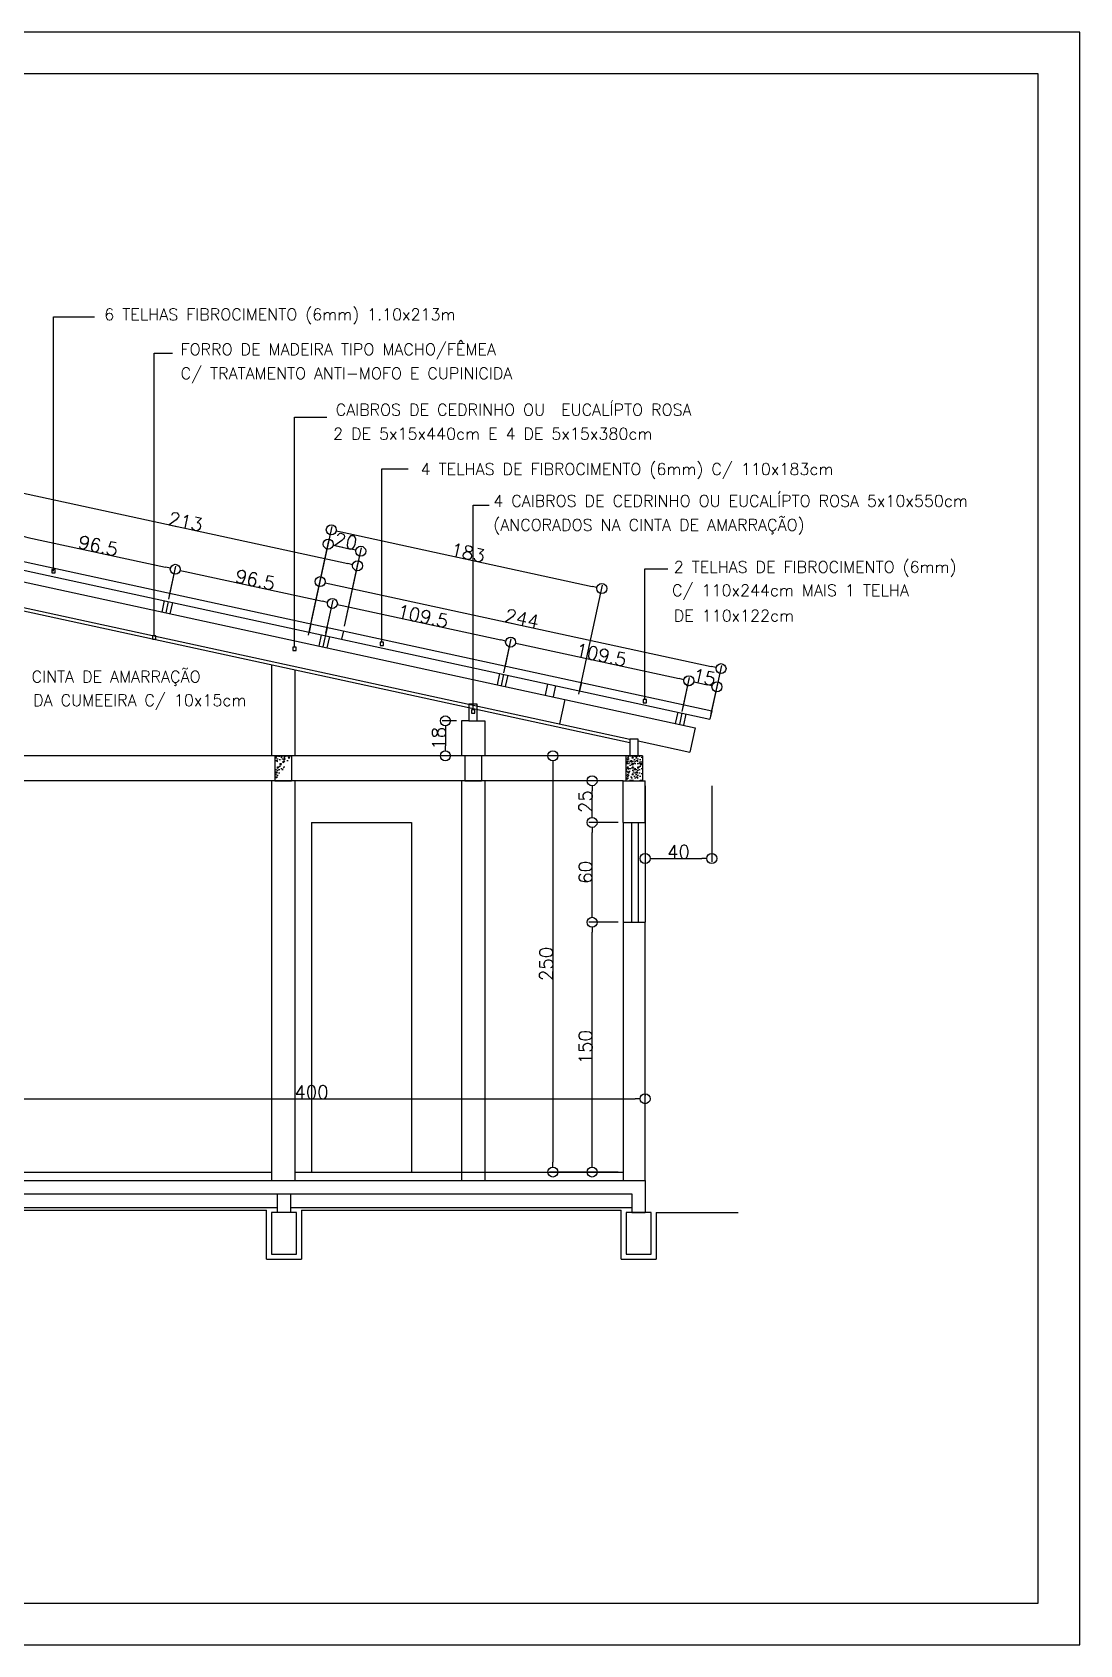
# Model space of a CAD drawing. Extents: x -6702 to 814, y 5971 to 8281.
# Drawn here: x -2860 to -2231, y 7312 to 8280 of the extents above; entities that cross this region are included whole.
import ezdxf
from ezdxf.enums import TextEntityAlignment as Align

# ---------------------------------------------------------------- set-up
doc = ezdxf.new("R2010")
doc.units = 0
doc.header["$LTSCALE"] = 30
doc.header["$MEASUREMENT"] = 0
doc.linetypes.add('ACAD_ISO03W100', pattern=[30, 12, -18])
doc.layers.get('0').update_dxf_attribs({"color": 1, "linetype": 'CONTINUOUS'})
doc.layers.get('DEFPOINTS').update_dxf_attribs({"linetype": 'CONTINUOUS'})
for name, color, linetype in [('ABERTURAS', 1, 'CONTINUOUS'), ('CAIBROS', 3, 'CONTINUOUS'), ('COTA', 1, 'CONTINUOUS'), ('ESPEC', 2, 'CONTINUOUS'), ('ESQUAD', 10, 'CONTINUOUS'), ('ESTRUT', 6, 'CONTINUOUS'), ('FOLHA', 7, 'CONTINUOUS'), ('HACHURA', 7, 'CONTINUOUS'), ('PAREDE', 6, 'CONTINUOUS'), ('PISO', 2, 'CONTINUOUS'), ('PRANCHA', 7, 'CONTINUOUS'), ('TELHADO', 7, 'CONTINUOUS')]:
    doc.layers.add(name, color=color, linetype=linetype)
doc.styles.add('REGUA60', font='simplex.shx')
doc.styles.add('REGUA80', font='simplex.shx')
doc.dimstyles.get("Standard").update_dxf_attribs({"dimtxt": 0.18, "dimasz": 0.18, "dimexe": 0.18, "dimexo": 0.0625, "dimgap": 0.09, "dimtad": 0, "dimtih": 1, "dimtoh": 1, "dimdec": 4, "dimzin": 0, "dimdsep": 46, "dimtxsty": 'Standard', "dimcen": 0.09, "dimadec": 0, "dimazin": 0, "dimtfac": 1, "dimtdec": 4, "dimtofl": 0, "dimtmove": 0, "dimatfit": 0, "dimfxl": 1, "dimtolj": 1, "dimtzin": 0, "dimarcsym": 0})

# ---------------------------------------------------------------- blocks, each defined once
blk = doc.blocks.new('_DOTBLANK')
at = {"color": 0, "linetype": 'ByBlock'}
blk.add_line((-0.5, 0), (-1, 0), dxfattribs=at)
blk.add_circle((0, 0), 0.5, dxfattribs=at)
blk = doc.blocks.new('*D31')
at = {"color": 0, "linetype": 'ByBlock'}
for p, q in [((-5947.57, 7887.72), (-5947.57, 7842.05)), ((-5907.57, 7887.72), (-5907.57, 7842.05)), ((-5941.57, 7844.05), (-5913.57, 7844.05))]:
    blk.add_line(p, q, dxfattribs=at)
at = {"layer": 'DEFPOINTS', "color": 0, "linetype": 'ByBlock'}
for p in [(-5947.57, 7890.72), (-5907.57, 7890.72), (-5907.57, 7844.05)]:
    blk.add_point(p, dxfattribs=at)
at = {"color": 0, "linetype": 'ByBlock', "xscale": 6, "yscale": 6, "zscale": 6, "rotation": 180}
blk.add_blockref('_DOTBLANK', (-5947.57, 7844.05), dxfattribs=at)
at = {"color": 0, "linetype": 'ByBlock', "xscale": 6, "yscale": 6, "zscale": 6}
blk.add_blockref('_DOTBLANK', (-5907.57, 7844.05), dxfattribs=at)
at = {"color": 2, "linetype": 'ByBlock', "insert": (-5927.57, 7848.05), "char_height": 8, "attachment_point": 5, "style": 'REGUA60'}
blk.add_mtext('\\A1;40', dxfattribs=at)
blk = doc.blocks.new('COTAPT')
at = {"color": 0, "linetype": 'ByBlock'}
blk.add_line((0, 0), (200, 0), dxfattribs=at)
at = {"color": 6, "linetype": 'ByBlock'}
blk.add_lwpolyline([(-20, 20), (20, 20), (20, -20), (-20, -20)], close=True, dxfattribs=at)
blk = doc.blocks.new('*D32')
at = {"color": 0, "linetype": 'ByBlock'}
for p, q in [((-6348.11, 7702.28), (-6348.11, 7701.75)), ((-5947.57, 7702.28), (-5947.57, 7701.75)), ((-6342.11, 7699.75), (-5953.57, 7699.75))]:
    blk.add_line(p, q, dxfattribs=at)
at = {"layer": 'DEFPOINTS', "color": 0, "linetype": 'ByBlock'}
for p in [(-6348.11, 7699.28), (-5947.57, 7699.75), (-5947.57, 7699.28)]:
    blk.add_point(p, dxfattribs=at)
at = {"color": 0, "linetype": 'ByBlock', "xscale": 6, "yscale": 6, "zscale": 6, "rotation": 180}
blk.add_blockref('_DOTBLANK', (-6348.11, 7699.75), dxfattribs=at)
at = {"color": 0, "linetype": 'ByBlock', "xscale": 6, "yscale": 6, "zscale": 6}
blk.add_blockref('_DOTBLANK', (-5947.57, 7699.75), dxfattribs=at)
at = {"color": 2, "linetype": 'ByBlock', "insert": (-6147.84, 7703.75), "char_height": 8, "attachment_point": 5, "style": 'REGUA60'}
blk.add_mtext('\\A1;400', dxfattribs=at)
blk = doc.blocks.new('*D33')
at = {"color": 0, "linetype": 'ByBlock'}
for p, q in [((-5962.19, 7905.72), (-6004.91, 7905.72)), ((-6002.91, 7899.72), (-6002.91, 7661.72)), ((-5963.81, 7655.72), (-6004.91, 7655.72))]:
    blk.add_line(p, q, dxfattribs=at)
at = {"layer": 'DEFPOINTS', "color": 0, "linetype": 'ByBlock'}
for p in [(-5959.19, 7905.72), (-6002.91, 7655.72), (-5960.81, 7655.72)]:
    blk.add_point(p, dxfattribs=at)
at = {"color": 0, "linetype": 'ByBlock', "xscale": 6, "yscale": 6, "zscale": 6}
for p, rotation in [((-6002.91, 7905.72), 90), ((-6002.91, 7655.72), 270)]:
    blk.add_blockref('_DOTBLANK', p, dxfattribs=dict(at, rotation=rotation))
at = {"color": 2, "linetype": 'ByBlock', "insert": (-6006.91, 7780.72), "char_height": 8, "attachment_point": 5, "rotation": 90, "style": 'REGUA60'}
blk.add_mtext('\\A1;250', dxfattribs=at)
blk = doc.blocks.new('*D35')
at = {"color": 0, "linetype": 'ByBlock'}
for p, q in [((-6060.81, 7926.7), (-6069.47, 7926.7)), ((-6067.47, 7920.7), (-6067.47, 7911.72)), ((-6060.81, 7905.72), (-6069.47, 7905.72))]:
    blk.add_line(p, q, dxfattribs=at)
at = {"layer": 'DEFPOINTS', "color": 0, "linetype": 'ByBlock'}
for p in [(-6057.81, 7926.7), (-6067.47, 7905.72), (-6057.81, 7905.72)]:
    blk.add_point(p, dxfattribs=at)
at = {"color": 0, "linetype": 'ByBlock', "xscale": 6, "yscale": 6, "zscale": 6}
for p, rotation in [((-6067.47, 7926.7), 90), ((-6067.47, 7905.72), 270)]:
    blk.add_blockref('_DOTBLANK', p, dxfattribs=dict(at, rotation=rotation))
at = {"color": 2, "linetype": 'ByBlock', "insert": (-6071.47, 7916.21), "char_height": 8, "attachment_point": 5, "rotation": 90, "style": 'REGUA60'}
blk.add_mtext('\\A1;18', dxfattribs=at)
blk = doc.blocks.new('*D42')
at = {"color": 0, "linetype": 'ByBlock'}
for p, q in [((-6327.48, 8021.82), (-6323.63, 8039.55)), ((-6318.19, 8036.32), (-6235.61, 8018.39)), ((-6233.17, 8001.34), (-6229.32, 8019.07))]:
    blk.add_line(p, q, dxfattribs=at)
at = {"layer": 'DEFPOINTS', "color": 0, "linetype": 'ByBlock'}
for p in [(-6328.11, 8018.89), (-6229.75, 8017.11), (-6233.81, 7998.41)]:
    blk.add_point(p, dxfattribs=at)
at = {"color": 0, "linetype": 'ByBlock', "xscale": 6, "yscale": 6, "zscale": 6}
for p, rotation in [((-6324.05, 8037.59), 167.7480680128901), ((-6229.75, 8017.11), 347.7480680128901)]:
    blk.add_blockref('_DOTBLANK', p, dxfattribs=dict(at, rotation=rotation))
at = {"color": 2, "linetype": 'ByBlock', "insert": (-6276.05, 8031.26), "char_height": 8, "attachment_point": 5, "rotation": 347.74807, "style": 'REGUA60'}
blk.add_mtext('\\A1;96.5', dxfattribs=at)
blk = doc.blocks.new('*D43')
at = {"color": 0, "linetype": 'ByBlock'}
for p, q in [((-6233.17, 8001.34), (-6228.86, 8021.23)), ((-6223.42, 8018), (-6140.84, 8000.07)), ((-6138.87, 7980.86), (-6134.55, 8000.75))]:
    blk.add_line(p, q, dxfattribs=at)
at = {"layer": 'DEFPOINTS', "color": 0, "linetype": 'ByBlock'}
for p in [(-6233.81, 7998.41), (-6134.98, 7998.8), (-6139.51, 7977.93)]:
    blk.add_point(p, dxfattribs=at)
at = {"color": 0, "linetype": 'ByBlock', "xscale": 6, "yscale": 6, "zscale": 6}
for p, rotation in [((-6229.28, 8019.28), 167.7480680128909), ((-6134.98, 7998.8), 347.7480680128909)]:
    blk.add_blockref('_DOTBLANK', p, dxfattribs=dict(at, rotation=rotation))
at = {"color": 2, "linetype": 'ByBlock', "insert": (-6181.28, 8012.95), "char_height": 8, "attachment_point": 5, "rotation": 347.74807, "style": 'REGUA60'}
blk.add_mtext('\\A1;96.5', dxfattribs=at)
blk = doc.blocks.new('*D44')
at = {"color": 0, "linetype": 'ByBlock'}
for p, q in [((-6138.87, 7980.86), (-6135.14, 7998.07)), ((-6129.7, 7994.84), (-6034.42, 7974.15)), ((-6031.87, 7957.63), (-6028.13, 7974.83))]:
    blk.add_line(p, q, dxfattribs=at)
at = {"layer": 'DEFPOINTS', "color": 0, "linetype": 'ByBlock'}
for p in [(-6139.51, 7977.93), (-6028.55, 7972.87), (-6032.5, 7954.69)]:
    blk.add_point(p, dxfattribs=at)
at = {"color": 0, "linetype": 'ByBlock', "xscale": 6, "yscale": 6, "zscale": 6}
for p, rotation in [((-6135.56, 7996.11), 167.7480680128895), ((-6028.55, 7972.87), 347.7480680128895)]:
    blk.add_blockref('_DOTBLANK', p, dxfattribs=dict(at, rotation=rotation))
at = {"color": 2, "linetype": 'ByBlock', "insert": (-6081.21, 7988.4), "char_height": 8, "attachment_point": 5, "rotation": 347.74807, "style": 'REGUA60'}
blk.add_mtext('\\A1;109.5', dxfattribs=at)
blk = doc.blocks.new('*D45')
at = {"color": 0, "linetype": 'ByBlock'}
for p, q in [((-6031.87, 7957.63), (-6027.45, 7977.97)), ((-6022.01, 7974.74), (-5926.73, 7954.05)), ((-5924.86, 7934.39), (-5920.44, 7954.73))]:
    blk.add_line(p, q, dxfattribs=at)
at = {"layer": 'DEFPOINTS', "color": 0, "linetype": 'ByBlock'}
for p in [(-6032.5, 7954.69), (-5920.87, 7952.77), (-5925.5, 7931.46)]:
    blk.add_point(p, dxfattribs=at)
at = {"color": 0, "linetype": 'ByBlock', "xscale": 6, "yscale": 6, "zscale": 6}
for p, rotation in [((-6027.87, 7976.01), 167.7480680128892), ((-5920.87, 7952.77), 347.7480680128892)]:
    blk.add_blockref('_DOTBLANK', p, dxfattribs=dict(at, rotation=rotation))
at = {"color": 2, "linetype": 'ByBlock', "insert": (-5973.52, 7968.3), "char_height": 8, "attachment_point": 5, "rotation": 347.74807, "style": 'REGUA60'}
blk.add_mtext('\\A1;109.5', dxfattribs=at)
blk = doc.blocks.new('*D46')
at = {"color": 0, "linetype": 'ByBlock'}
for p, q in [((-5924.77, 7934.82), (-5920.86, 7952.79)), ((-5915.43, 7949.56), (-5910.29, 7948.44)), ((-5907.91, 7931.16), (-5904, 7949.13))]:
    blk.add_line(p, q, dxfattribs=at)
at = {"layer": 'DEFPOINTS', "color": 0, "linetype": 'ByBlock'}
for p in [(-5904.43, 7947.17), (-5925.4, 7931.89), (-5908.54, 7928.22)]:
    blk.add_point(p, dxfattribs=at)
at = {"color": 0, "linetype": 'ByBlock', "xscale": 6, "yscale": 6, "zscale": 6}
for p, rotation in [((-5921.29, 7950.83), 167.7480680126279), ((-5904.43, 7947.17), 347.7480680126279)]:
    blk.add_blockref('_DOTBLANK', p, dxfattribs=dict(at, rotation=rotation))
at = {"color": 2, "linetype": 'ByBlock', "insert": (-5912.01, 7952.91), "char_height": 8, "attachment_point": 5, "rotation": 347.74807, "style": 'REGUA60'}
blk.add_mtext('\\A1;15', dxfattribs=at)
blk = doc.blocks.new('*D49')
at = {"color": 0, "linetype": 'ByBlock'}
for p, q in [((-6336.19, 8028.83), (-6327.89, 8067.03)), ((-6322.45, 8063.8), (-6126.03, 8021.15)), ((-6128.04, 7983.63), (-6119.74, 8021.83))]:
    blk.add_line(p, q, dxfattribs=at)
at = {"layer": 'DEFPOINTS', "color": 0, "linetype": 'ByBlock'}
for p in [(-6336.82, 8025.9), (-6120.17, 8019.88), (-6128.68, 7980.7)]:
    blk.add_point(p, dxfattribs=at)
at = {"color": 0, "linetype": 'ByBlock', "xscale": 6, "yscale": 6, "zscale": 6}
for p, rotation in [((-6328.32, 8065.08), 167.7480680128802), ((-6120.17, 8019.88), 347.7480680128803)]:
    blk.add_blockref('_DOTBLANK', p, dxfattribs=dict(at, rotation=rotation))
at = {"color": 2, "linetype": 'ByBlock', "insert": (-6223.39, 8046.39), "char_height": 8, "attachment_point": 5, "rotation": 347.74807, "style": 'REGUA60'}
blk.add_mtext('\\A1;213', dxfattribs=at)
blk = doc.blocks.new('*D50')
at = {"color": 0, "linetype": 'ByBlock'}
for p, q in [((-6148.8, 7982), (-6142.22, 8012.29)), ((-6136.79, 8009.06), (-5907.87, 7959.35)), ((-5908.16, 7929.74), (-5901.58, 7960.03))]:
    blk.add_line(p, q, dxfattribs=at)
at = {"layer": 'DEFPOINTS', "color": 0, "linetype": 'ByBlock'}
for p in [(-6149.44, 7979.06), (-5902, 7958.07), (-5908.79, 7926.81)]:
    blk.add_point(p, dxfattribs=at)
at = {"color": 0, "linetype": 'ByBlock', "xscale": 6, "yscale": 6, "zscale": 6}
for p, rotation in [((-6142.65, 8010.33), 167.7480680128795), ((-5902, 7958.07), 347.7480680128795)]:
    blk.add_blockref('_DOTBLANK', p, dxfattribs=dict(at, rotation=rotation))
at = {"color": 2, "linetype": 'ByBlock', "insert": (-6021.48, 7988.11), "char_height": 8, "attachment_point": 5, "rotation": 347.74807, "style": 'REGUA60'}
blk.add_mtext('\\A1;244', dxfattribs=at)
blk = doc.blocks.new('*D51')
at = {"color": 0, "linetype": 'ByBlock'}
for p, q in [((-6149.71, 7978.1), (-6135.53, 8043.4)), ((-6130.09, 8040.17), (-5979.4, 8007.45)), ((-5987.29, 7942.83), (-5973.11, 8008.13))]:
    blk.add_line(p, q, dxfattribs=at)
at = {"layer": 'DEFPOINTS', "color": 0, "linetype": 'ByBlock'}
for p in [(-5973.54, 8006.17), (-6150.34, 7975.17), (-5987.93, 7939.9)]:
    blk.add_point(p, dxfattribs=at)
at = {"color": 0, "linetype": 'ByBlock', "xscale": 6, "yscale": 6, "zscale": 6}
for p, rotation in [((-6135.95, 8041.44), 167.7480680128668), ((-5973.54, 8006.17), 347.7480680128668)]:
    blk.add_blockref('_DOTBLANK', p, dxfattribs=dict(at, rotation=rotation))
at = {"color": 2, "linetype": 'ByBlock', "insert": (-6053.89, 8027.72), "char_height": 8, "attachment_point": 5, "rotation": 347.74807, "style": 'REGUA60'}
blk.add_mtext('\\A1;183', dxfattribs=at)
blk = doc.blocks.new('*D52')
at = {"color": 0, "linetype": 'ByBlock'}
for p, q in [((-6147.58, 7987.87), (-6137.39, 8034.82)), ((-6131.95, 8031.6), (-6124.13, 8029.9)), ((-6128.04, 7983.63), (-6117.84, 8030.58))]:
    blk.add_line(p, q, dxfattribs=at)
at = {"layer": 'DEFPOINTS', "color": 0, "linetype": 'ByBlock'}
for p in [(-6118.27, 8028.62), (-6148.22, 7984.94), (-6128.68, 7980.7)]:
    blk.add_point(p, dxfattribs=at)
at = {"color": 0, "linetype": 'ByBlock', "xscale": 6, "yscale": 6, "zscale": 6}
for p, rotation in [((-6137.81, 8032.87), 167.7480680128864), ((-6118.27, 8028.62), 347.7480680128864)]:
    blk.add_blockref('_DOTBLANK', p, dxfattribs=dict(at, rotation=rotation))
at = {"color": 2, "linetype": 'ByBlock', "insert": (-6127.19, 8034.66), "char_height": 8, "attachment_point": 5, "rotation": 347.74807, "style": 'REGUA60'}
blk.add_mtext('\\A1;20', dxfattribs=at)
blk = doc.blocks.new('INDPONTO')
at = {"color": 4, "linetype": 'ByBlock'}
blk.add_lwpolyline([(-0.2, 0.2), (0.2, 0.2), (0.2, -0.2), (-0.2, -0.2)], close=True, dxfattribs=at)
blk = doc.blocks.new('*D76')
at = {"color": 0, "linetype": 'ByBlock'}
for p, q in [((-3854.11, 7846.81), (-3871.69, 7846.81)), ((-3869.69, 7827.81), (-3869.69, 7840.81)), ((-3854.11, 7821.81), (-3871.69, 7821.81))]:
    blk.add_line(p, q, dxfattribs=at)
at = {"layer": 'DEFPOINTS', "color": 0, "linetype": 'ByBlock'}
for p in [(-3869.69, 7846.81), (-3851.11, 7846.81), (-3851.11, 7821.81)]:
    blk.add_point(p, dxfattribs=at)
at = {"color": 0, "linetype": 'ByBlock', "xscale": 6, "yscale": 6, "zscale": 6}
for p, rotation in [((-3869.69, 7846.81), 90), ((-3869.69, 7821.81), 270)]:
    blk.add_blockref('_DOTBLANK', p, dxfattribs=dict(at, rotation=rotation))
at = {"color": 2, "linetype": 'ByBlock', "insert": (-3873.69, 7834.31), "char_height": 8, "attachment_point": 5, "rotation": 90, "style": 'REGUA60'}
blk.add_mtext('\\A1;25', dxfattribs=at)
blk = doc.blocks.new('*D75')
at = {"color": 0, "linetype": 'ByBlock'}
for p, q in [((-3854.11, 7821.81), (-3871.69, 7821.81)), ((-3869.69, 7767.81), (-3869.69, 7815.81)), ((-3854.11, 7761.81), (-3871.69, 7761.81))]:
    blk.add_line(p, q, dxfattribs=at)
at = {"layer": 'DEFPOINTS', "color": 0, "linetype": 'ByBlock'}
for p in [(-3869.69, 7821.81), (-3851.11, 7821.81), (-3851.11, 7761.81)]:
    blk.add_point(p, dxfattribs=at)
at = {"color": 0, "linetype": 'ByBlock', "xscale": 6, "yscale": 6, "zscale": 6}
for p, rotation in [((-3869.69, 7821.81), 90), ((-3869.69, 7761.81), 270)]:
    blk.add_blockref('_DOTBLANK', p, dxfattribs=dict(at, rotation=rotation))
at = {"color": 2, "linetype": 'ByBlock', "insert": (-3873.69, 7791.81), "char_height": 8, "attachment_point": 5, "rotation": 90, "style": 'REGUA60'}
blk.add_mtext('\\A1;60', dxfattribs=at)
blk = doc.blocks.new('*D74')
at = {"color": 0, "linetype": 'ByBlock'}
for p, q in [((-3854.11, 7761.81), (-3871.69, 7761.81)), ((-3869.69, 7617.81), (-3869.69, 7755.81)), ((-3854.11, 7611.81), (-3871.69, 7611.81))]:
    blk.add_line(p, q, dxfattribs=at)
at = {"layer": 'DEFPOINTS', "color": 0, "linetype": 'ByBlock'}
for p in [(-3869.69, 7761.81), (-3851.11, 7761.81), (-3851.11, 7611.81)]:
    blk.add_point(p, dxfattribs=at)
at = {"color": 0, "linetype": 'ByBlock', "xscale": 6, "yscale": 6, "zscale": 6}
for p, rotation in [((-3869.69, 7761.81), 90), ((-3869.69, 7611.81), 270)]:
    blk.add_blockref('_DOTBLANK', p, dxfattribs=dict(at, rotation=rotation))
at = {"color": 2, "linetype": 'ByBlock', "insert": (-3873.69, 7686.81), "char_height": 8, "attachment_point": 5, "rotation": 90, "style": 'REGUA60'}
blk.add_mtext('\\A1;150', dxfattribs=at)

msp = doc.modelspace()

# ---------------------------------------------------------------- hatches: boundary and pattern name
at = {"layer": 'HACHURA'}
h = msp.add_hatch(dxfattribs=at)
h.set_pattern_fill('CONCRETO', color=256, scale=10, style=0)
h.set_pattern_definition([(45, (3950.636, -58.778), (0, 10.0000455), [1.4142, -2.8285, 0.7071, -4.2426, 1.4142, -3.5355356]), (135, (3957.136, -58.278), (-10.0000455, 0), [1.41421, -2.1213, 0.7071, -3.5355, 1.41421, -4.9498156]), (63.43495, (3949.1363, -60.2777), (5e-10, 10), [1.118, -4.472, 1.118, -4.47234]), (116.56505, (3949.1363, -60.2777), (-4e-09, 10), [1.118, -4.472, 1.118, -4.47234]), (0, (3949.136, -59.278), (0, 10), [0.5, -4, 1, -4, 0.5]), (0, (3949.136, -57.778), (0, 10), [-1.5, 1, -4, 0, -3.5, 0]), (0, (3949.136, -57.278), (0, 10), [-4, 0, -3, 1, -2, 0]), (0, (3949.136, -55.778), (0, 10), [-2, 0, -2.5, 1, -4.5, 0]), (0, (3949.136, -54.278), (0, 10), [-2, 1, -4, 1, -2, 0]), (0, (3949.136, -51.778), (0, 10), [-1.5, 1, -2, 0, -5.5, 0]), (0, (3949.136, -51.278), (0, 10), [-2, 0, -6, 1, -1, 0]), (90, (3949.636, -58.278), (-10, 6e-16), [-3, 0, -3, 0, -4, 0]), (90, (3950.636, -60.278), (-10, 6e-16), [-1.5, 1, -4, 0, -3.5, 0]), (90, (3951.636, -60.278), (-10, 6e-16), [-4, 0, -3.5, 1, -1.5, 0]), (90, (3957.136, -60.278), (-10, 6e-16), [-2, 1, -5, 1, -1, 0]), (90, (3950.136, -59.278), (-10, 6e-16), [-3, 0, -3.5, 0, -3.5, 0]), (90, (3951.136, -59.278), (-10, 6e-16), [-2.5, 0, -5.5, 0, -2, 0]), (90, (3952.136, -58.778), (-10, 6e-16), [-5, 0, -1.5, 0, -3.5, 0]), (90, (3952.636, -59.778), (-10, 6e-16), [-4.5, 0, -2, 0, -2.5, 0]), (90, (3953.636, -58.278), (-10, 6e-16), [-4, 0, -1.5, 0, -4, 0]), (90, (3954.136, -57.778), (-10, 6e-16), [-4.5, 0, -2, 0, -3.5, 0]), (90, (3954.636, -60.278), (-10, 6e-16), [-6, 0, -2.5, 0, -1.5, 0]), (90, (3955.136, -58.778), (-10, 6e-16), [-2, 0, -4, 0, -4, 0]), (90, (3955.636, -59.278), (-10, 6e-16), [-4.5, 0, -2.5, 0, -3, 0]), (90, (3956.136, -59.778), (-10, 6e-16), [-4, 0, -3, 0, -3, 0]), (90, (3957.136, -59.278), (-10, 6e-16), [-3, 0, -3, 0, -4, 0]), (90, (3958.136, -58.778), (-10, 6e-16), [-4, 0, -2, 0, -4, 0]), (90, (3958.636, -58.278), (-10, 6e-16), [-1.5, 0, -6, 0, -2.5, 0])])
edge = h.paths.add_edge_path()
edge.add_line((-2714.328, 7845.441), (-2714.328, 7830.443))
edge.add_line((-2704.328, 7845.441), (-2704.328, 7830.443))
edge.add_line((-2714.328, 7830.441), (-2704.328, 7830.441))
edge.add_line((-2714.328, 7845.441), (-2704.328, 7845.441))
h = msp.add_hatch(dxfattribs=at)
h.set_pattern_fill('CONCRETO', color=256, scale=10, style=0)
h.set_pattern_definition([(45, (3456.978, -58.778), (0, 10.0000455), [1.4142, -2.8285, 0.7071, -4.2426, 1.4142, -3.5355356]), (135, (3463.478, -58.278), (-10.0000455, 0), [1.41421, -2.1213, 0.7071, -3.5355, 1.41421, -4.9498156]), (63.43495, (3455.478, -60.2777), (5e-10, 10), [1.118, -4.472, 1.118, -4.47234]), (116.56505, (3455.478, -60.2777), (-4e-09, 10), [1.118, -4.472, 1.118, -4.47234]), (0, (3455.478, -59.278), (0, 10), [0.5, -4, 1, -4, 0.5]), (0, (3455.478, -57.778), (0, 10), [-1.5, 1, -4, 0, -3.5, 0]), (0, (3455.478, -57.278), (0, 10), [-4, 0, -3, 1, -2, 0]), (0, (3455.478, -55.778), (0, 10), [-2, 0, -2.5, 1, -4.5, 0]), (0, (3455.478, -54.278), (0, 10), [-2, 1, -4, 1, -2, 0]), (0, (3455.478, -51.778), (0, 10), [-1.5, 1, -2, 0, -5.5, 0]), (0, (3455.478, -51.278), (0, 10), [-2, 0, -6, 1, -1, 0]), (90, (3455.978, -58.278), (-10, 6e-16), [-3, 0, -3, 0, -4, 0]), (90, (3456.978, -60.278), (-10, 6e-16), [-1.5, 1, -4, 0, -3.5, 0]), (90, (3457.978, -60.278), (-10, 6e-16), [-4, 0, -3.5, 1, -1.5, 0]), (90, (3463.478, -60.278), (-10, 6e-16), [-2, 1, -5, 1, -1, 0]), (90, (3456.478, -59.278), (-10, 6e-16), [-3, 0, -3.5, 0, -3.5, 0]), (90, (3457.478, -59.278), (-10, 6e-16), [-2.5, 0, -5.5, 0, -2, 0]), (90, (3458.478, -58.778), (-10, 6e-16), [-5, 0, -1.5, 0, -3.5, 0]), (90, (3458.978, -59.778), (-10, 6e-16), [-4.5, 0, -2, 0, -2.5, 0]), (90, (3459.978, -58.278), (-10, 6e-16), [-4, 0, -1.5, 0, -4, 0]), (90, (3460.478, -57.778), (-10, 6e-16), [-4.5, 0, -2, 0, -3.5, 0]), (90, (3460.978, -60.278), (-10, 6e-16), [-6, 0, -2.5, 0, -1.5, 0]), (90, (3461.478, -58.778), (-10, 6e-16), [-2, 0, -4, 0, -4, 0]), (90, (3461.978, -59.278), (-10, 6e-16), [-4.5, 0, -2.5, 0, -3, 0]), (90, (3462.478, -59.778), (-10, 6e-16), [-4, 0, -3, 0, -3, 0]), (90, (3463.478, -59.278), (-10, 6e-16), [-3, 0, -3, 0, -4, 0]), (90, (3464.478, -58.778), (-10, 6e-16), [-4, 0, -2, 0, -4, 0]), (90, (3464.978, -58.278), (-10, 6e-16), [-1.5, 0, -6, 0, -2.5, 0])])
edge = h.paths.add_edge_path()
edge.add_line((-2493.712, 7845.441), (-2503.712, 7845.441))
edge.add_line((-2503.712, 7845.441), (-2503.712, 7830.443))
edge.add_line((-2503.712, 7830.441), (-2493.712, 7830.441))
edge.add_line((-2493.712, 7845.441), (-2493.712, 7830.443))

# ---------------------------------------------------------------- linework, layer by layer
at = {"color": 0, "linetype": 'ByBlock'}
msp.add_line((-2743.49, 7590.391), (-2743.49, 7590.341), dxfattribs=at)
at = {"layer": 'ABERTURAS', "linetype": 'Continuous', "ltscale": 3.937008}
for p, q in [((-2692.328, 7805.441), (-2692.328, 7595.441)), ((-2692.328, 7805.441), (-2632.328, 7805.441)), ((-2632.328, 7805.441), (-2632.328, 7595.441))]:
    msp.add_line(p, q, dxfattribs=at)
at = {"layer": 'ABERTURAS'}
for p, q in [((-2505.328, 7805.441), (-2505.328, 7745.441)), ((-2500.328, 7805.441), (-2500.328, 7745.441)), ((-2496.328, 7805.441), (-2496.328, 7745.441)), ((-2492.097, 7805.441), (-2492.097, 7745.441))]:
    msp.add_line(p, q, dxfattribs=at)
at = {"layer": 'CAIBROS'}
for points in [[(-2597.821, 7866.42), (-2592.821, 7866.42), (-2592.821, 7876.42), (-2597.821, 7876.42)], [(-2501.212, 7845.441), (-2496.212, 7845.441), (-2496.212, 7855.441), (-2501.212, 7855.441)]]:
    msp.add_lwpolyline(points, close=True, dxfattribs=at)
at = {"layer": 'COTA'}
for p, q in [((-2597.821, 7866.42), (-2592.821, 7866.42)), ((-2505.328, 7830.441), (-2899.635, 7830.441))]:
    msp.add_line(p, q, dxfattribs=at)
at = {"layer": 'COTA', "linetype": 'ByBlock'}
msp.add_line((-2503.712, 7845.441), (-2899.635, 7845.441), dxfattribs=at)
at = {"layer": 'COTA', "color": 4}
for p, q in [((-2714.328, 7845.441), (-2714.328, 7830.443)), ((-2714.328, 7845.441), (-2704.328, 7845.441)), ((-2704.328, 7845.441), (-2704.328, 7830.443)), ((-2503.712, 7845.441), (-2503.712, 7830.443)), ((-2493.712, 7845.441), (-2503.712, 7845.441)), ((-2493.712, 7845.441), (-2493.712, 7830.443)), ((-2714.328, 7830.441), (-2704.328, 7830.441)), ((-2503.712, 7830.441), (-2493.712, 7830.441))]:
    msp.add_line(p, q, dxfattribs=at)
at = {"layer": 'DEFPOINTS', "color": 0, "linetype": 'ByBlock'}
for p in [(-2800.272, 7945.198), (-2505.947, 7825.259), (-2713.926, 7590.441)]:
    msp.add_point(p, dxfattribs=at)
at = {"layer": 'ESPEC'}
for p, q in [((-2847.245, 7956.311), (-2847.245, 8109.093)), ((-2847.245, 8109.093), (-2822.628, 8109.093)), ((-2786.798, 7917.486), (-2786.798, 8087.204)), ((-2786.798, 8087.204), (-2775.734, 8087.204)), ((-2702.643, 7910.759), (-2702.643, 8048.888)), ((-2702.643, 8048.888), (-2683.109, 8048.888)), ((-2650.07, 7913.786), (-2650.07, 8017.828)), ((-2650.07, 8017.828), (-2634.33, 8017.828)), ((-2595.252, 7873.09), (-2595.252, 7996.001)), ((-2595.252, 7996.001), (-2585.617, 7996.001)), ((-2492.183, 7879.336), (-2492.183, 7957.746)), ((-2492.183, 7957.746), (-2478.397, 7957.746))]:
    msp.add_line(p, q, dxfattribs=at)
at = {"layer": 'ESQUAD', "color": 1, "linetype": 'Continuous', "ltscale": 3.937008}
for p, q in [((-2896.201, 7574.129), (-2712.894, 7574.129)), ((-2704.894, 7574.129), (-2499.986, 7574.129))]:
    msp.add_line(p, q, dxfattribs=at)
at = {"layer": 'ESTRUT', "linetype": 'Continuous', "ltscale": 3.937008}
for p, q in [((-3209.986, 7590.441), (-2491.986, 7590.441)), ((-2491.986, 7590.441), (-2491.986, 7571.128)), ((-3006.138, 7582.441), (-2499.986, 7582.441)), ((-2888.201, 7582.441), (-2499.986, 7582.441)), ((-2712.894, 7582.441), (-2712.894, 7571.128)), ((-2704.894, 7582.441), (-2704.894, 7571.128)), ((-2499.986, 7582.441), (-2499.986, 7571.128)), ((-2492.097, 7582.441), (-2491.986, 7582.441)), ((-2716.394, 7571.128), (-2716.394, 7546.128)), ((-2701.394, 7571.128), (-2716.394, 7571.128)), ((-2701.394, 7546.128), (-2701.394, 7571.128)), ((-2503.486, 7571.128), (-2503.486, 7546.128)), ((-2488.486, 7571.128), (-2503.486, 7571.128)), ((-2499.986, 7571.128), (-2491.986, 7571.128)), ((-2488.486, 7546.128), (-2488.486, 7571.128)), ((-2716.394, 7546.128), (-2701.394, 7546.128)), ((-2503.486, 7546.128), (-2488.486, 7546.128))]:
    msp.add_line(p, q, dxfattribs=at)
at = {"layer": 'FOLHA', "color": 1}
for p, q in [((-2231.179, 8280.05), (-3570.839, 8280.05)), ((-2231.179, 7311.507), (-2231.179, 8280.05)), ((-3570.839, 7311.507), (-2231.179, 7311.507))]:
    msp.add_line(p, q, dxfattribs=at)
at = {"layer": 'FOLHA'}
for p, q in [((-2256.179, 8255.05), (-3445.839, 8255.05)), ((-2256.179, 7336.507), (-2256.179, 8255.05)), ((-3445.839, 7336.507), (-2256.179, 7336.507))]:
    msp.add_line(p, q, dxfattribs=at)
at = {"layer": 'PAREDE', "color": 6, "linetype": 'Continuous', "ltscale": 3.937008}
for p, q in [((-2716.328, 7900.108), (-2716.328, 7845.441)), ((-2702.328, 7897.068), (-2702.328, 7845.441)), ((-2716.328, 7830.441), (-2716.328, 7590.443)), ((-2702.328, 7830.441), (-2702.328, 7590.443)), ((-2505.328, 7805.441), (-2492.097, 7805.441)), ((-2505.328, 7745.441), (-2492.097, 7745.441)), ((-2505.328, 7745.441), (-2505.328, 7590.443)), ((-2492.097, 7590.441), (-2492.097, 7745.441)), ((-2585.23, 7590.441), (-2554.23, 7590.441))]:
    msp.add_line(p, q, dxfattribs=at)
at = {"layer": 'PAREDE', "color": 1, "linetype": 'ACAD_ISO03W100'}
for p, q in [((-2550.693, 7888.699), (-2552.178, 7881.858)), ((-2545.807, 7887.637), (-2547.292, 7880.797)), ((-2530.328, 7889.393), (-2531.389, 7884.507)), ((-2540.327, 7879.284), (-2543.511, 7864.626)), ((-2600.328, 7845.441), (-2600.328, 7830.443)), ((-2590.328, 7845.441), (-2600.328, 7845.441)), ((-2590.328, 7845.441), (-2590.328, 7830.443)), ((-2602.328, 7830.441), (-2602.328, 7590.443)), ((-2600.328, 7830.441), (-2590.328, 7830.441)), ((-2588.328, 7830.441), (-2588.328, 7590.443))]:
    msp.add_line(p, q, dxfattribs=at)
at = {"layer": 'PAREDE'}
for p, q in [((-2602.328, 7866.42), (-2602.328, 7845.441)), ((-2597.821, 7866.42), (-2602.328, 7866.42)), ((-2592.821, 7866.42), (-2588.328, 7866.42)), ((-2588.328, 7866.42), (-2588.328, 7845.441)), ((-2505.328, 7805.441), (-2505.328, 7830.441)), ((-2505.328, 7830.441), (-2492.097, 7830.441)), ((-2492.097, 7805.441), (-2492.097, 7830.441))]:
    msp.add_line(p, q, dxfattribs=at)
at = {"layer": 'PISO', "linetype": 'Continuous', "ltscale": 3.937008}
for p, q in [((-2899.635, 7595.441), (-2716.328, 7595.441)), ((-2702.328, 7595.441), (-2505.328, 7595.441)), ((-2492.097, 7595.441), (-2491.986, 7595.441)), ((-2719.394, 7543.128), (-2719.394, 7572.441)), ((-2698.394, 7572.479), (-2698.394, 7543.128)), ((-2698.394, 7572.479), (-2506.486, 7572.478)), ((-2506.486, 7543.166), (-2506.486, 7572.478)), ((-2485.486, 7571.128), (-2468.195, 7571.128)), ((-2485.486, 7571.128), (-2485.486, 7543.166)), ((-2468.195, 7571.128), (-2436.235, 7571.128)), ((-2719.394, 7543.128), (-2698.394, 7543.128)), ((-2506.486, 7543.166), (-2485.486, 7543.166))]:
    msp.add_line(p, q, dxfattribs=at)
at = {"layer": 'PISO'}
msp.add_line((-2898.653, 7572.441), (-2719.394, 7572.439), dxfattribs=at)
at = {"layer": 'PRANCHA'}
msp.add_line((-3209.986, 7590.441), (-2491.986, 7590.441), dxfattribs=at)
at = {"layer": 'TELHADO'}
for p, q in [((-2893.407, 7968.238), (-2452.097, 7872.404)), ((-2893.264, 7963.09), (-2453.158, 7867.518)), ((-2893.064, 7955.884), (-2462.097, 7862.296)), ((-2890.135, 7939.898), (-2501.212, 7855.441)), ((-2890.135, 7937.851), (-2501.212, 7853.394)), ((-2780.776, 7938.663), (-2782.261, 7931.822)), ((-2778.333, 7938.132), (-2779.818, 7931.292)), ((-2775.89, 7937.602), (-2777.375, 7930.761)), ((-2692.742, 7924.662), (-2693.803, 7919.776)), ((-2686.474, 7918.184), (-2687.959, 7911.344)), ((-2682.97, 7922.54), (-2685.516, 7910.813)), ((-2681.588, 7917.123), (-2683.073, 7910.283)), ((-2673.197, 7920.418), (-2674.258, 7915.532)), ((-2579.468, 7894.947), (-2580.953, 7888.107)), ((-2577.025, 7894.417), (-2578.51, 7887.576)), ((-2574.582, 7893.886), (-2576.067, 7887.046)), ((-2472.462, 7871.71), (-2473.947, 7864.87)), ((-2470.019, 7871.18), (-2471.504, 7864.339)), ((-2467.576, 7870.649), (-2469.061, 7863.809)), ((-2452.097, 7872.404), (-2453.158, 7867.518)), ((-2462.097, 7862.296), (-2465.28, 7847.638)), ((-2496.212, 7854.355), (-2465.28, 7847.638))]:
    msp.add_line(p, q, dxfattribs=at)

# ---------------------------------------------------------------- block references
at = {"layer": 'ESPEC', "xscale": -5, "yscale": 5, "zscale": 5, "rotation": 270}
for p in [(-2847.245, 7956.311), (-2786.798, 7916.486), (-2650.07, 7912.786), (-2702.643, 7909.759), (-2492.183, 7878.336), (-2595.252, 7872.09)]:
    msp.add_blockref('INDPONTO', p, dxfattribs=at)

# ---------------------------------------------------------------- texts
at = {"layer": 'ESPEC', "style": 'REGUA80'}
for s, p in [('6 TELHAS FIBROCIMENTO (6mm) 1.10x213m', (-2816.746, 8110.531)), ('FORRO DE MADEIRA TIPO MACHO/FÊMEA', (-2770.96, 8089.564)), ('C/ TRATAMENTO ANTI-MOFO E CUPINICIDA', (-2770.96, 8075.148)), ('CAIBROS DE CEDRINHO OU  EUCALÍPTO ROSA', (-2677.842, 8053.291)), (' 2 DE 5x15x440cm E 4 DE 5x15x380cm', (-2684.19, 8038.874)), ('4 TELHAS DE FIBROCIMENTO (6mm) C/ 110x183cm', (-2626.882, 8017.639)), ('4 CAIBROS DE CEDRINHO OU EUCALÍPTO ROSA 5x10x550cm', (-2583.288, 7998.54)), ('(ANCORADOS NA CINTA DE AMARRAÇÃO)', (-2583.288, 7984.124)), ('2 TELHAS DE FIBROCIMENTO (6mm) ', (-2474.928, 7958.873)), ('C/ 110x244cm MAIS 1 TELHA ', (-2475.918, 7944.868)), ('DE 110x122cm', (-2474.928, 7929.642)), ('CINTA DE AMARRAÇÃO ', (-2860.354, 7892.989)), ('DA CUMEEIRA C/ 10x15cm', (-2859.514, 7878.824))]:
    msp.add_text(s, height=7, dxfattribs=at).set_placement(p, align=Align.MIDDLE_LEFT)

# ---------------------------------------------------------------- dimensions: what is measured, and where the dimension line sits
at = {"layer": 'ABERTURAS'}
for base, p1, p2, picture, middle in [((-2523.906, 7830.441), (-2505.328, 7805.441), (-2505.328, 7830.441), '*D76', (-2527.906, 7817.941)), ((-2523.906, 7805.441), (-2505.328, 7745.441), (-2505.328, 7805.441), '*D75', (-2527.906, 7775.441)), ((-2523.906, 7745.441), (-2505.328, 7595.441), (-2505.328, 7745.441), '*D74', (-2527.906, 7670.441))]:
    dim = msp.add_linear_dim(base=base, p1=p1, p2=p2, angle=90, dimstyle='Standard', override={"dimtxt": 8, "dimasz": 6, "dimexe": 2, "dimexo": 3, "dimgap": 0, "dimtad": 1, "dimtih": 0, "dimtoh": 0, "dimdec": 2, "dimzin": 8, "dimtxsty": 'REGUA60', "dimblk": 'COTAPT', "dimblk1": 'DOTBLANK', "dimblk2": 'DOTBLANK', "dimsah": 1, "dimcen": 4, "dimdle": 4, "dimclrt": 2, "dimaunit": 1, "dimatfit": 3}, dxfattribs=at)
    dim.commit()
    dim.dimension.update_dxf_attribs({"geometry": picture, "text_midpoint": middle, "insert": (1345.786, -16.366)})
at = {"layer": 'COTA'}
for p1, p2, distance, picture, middle, set_off in [((-2881.346, 7965.619), (-2673.197, 7920.418), 40.094, '*D49', (-2767.915, 7986.107), (3455.478, -60.278)), ((-2872.498, 7959.239), (-2778.196, 7938.761), 19.14, '*D42', (-2820.437, 7971.613), (3455.614, -59.649)), ((-2692.742, 7924.662), (-2673.197, 7920.418), 49.046, '*D52', (-2671.713, 7974.378), (3455.478, -60.278)), ((-2778.666, 7936.599), (-2684.364, 7916.121), 21.352, '*D43', (-2726.135, 7951.135), (3455.145, -61.811)), ((-2683.78, 7918.806), (-2576.774, 7895.569), 18.604, '*D44', (-2625.481, 7929.277), (3455.728, -59.125)), ((-2577.455, 7892.433), (-2470.449, 7869.196), 21.813, '*D45', (-2518.475, 7906.04), (3455.047, -62.261))]:
    dim = msp.add_aligned_dim(p1=p1, p2=p2, distance=distance, dimstyle='Standard', override={"dimtxt": 8, "dimasz": 6, "dimexe": 2, "dimexo": 3, "dimgap": 0, "dimtad": 1, "dimtih": 0, "dimtoh": 0, "dimdec": 2, "dimzin": 8, "dimtxsty": 'REGUA60', "dimblk": 'COTAPT', "dimblk1": 'DOTBLANK', "dimblk2": 'DOTBLANK', "dimsah": 1, "dimcen": 4, "dimdle": 4, "dimclrt": 2, "dimaunit": 1, "dimatfit": 3}, dxfattribs=at)
    dim.commit()
    dim.dimension.update_dxf_attribs({"geometry": picture, "text_midpoint": middle, "insert": set_off})
for p1, p2, distance, text, picture, middle in [((-2694.864, 7914.89), (-2532.45, 7879.62), 67.82, '183', '*D51', (-2598.416, 7967.439)), ((-2693.96, 7918.787), (-2453.315, 7866.529), 31.995, '244', '*D50', (-2565.999, 7927.833)), ((-2469.926, 7871.608), (-2453.065, 7867.946), 19.389, '15', '*D46', (-2456.532, 7892.633))]:
    dim = msp.add_aligned_dim(p1=p1, p2=p2, distance=distance, text=text, dimstyle='Standard', override={"dimtxt": 8, "dimasz": 6, "dimexe": 2, "dimexo": 3, "dimgap": 0, "dimtad": 1, "dimtih": 0, "dimtoh": 0, "dimdec": 2, "dimzin": 8, "dimtxsty": 'REGUA60', "dimblk": 'COTAPT', "dimblk1": 'DOTBLANK', "dimblk2": 'DOTBLANK', "dimsah": 1, "dimcen": 4, "dimdle": 4, "dimclrt": 2, "dimaunit": 1, "dimatfit": 3}, dxfattribs=at)
    dim.commit()
    dim.dimension.update_dxf_attribs({"geometry": picture, "text_midpoint": middle, "insert": (3455.478, -60.278)})
dim = msp.add_linear_dim(base=(-2611.995, 7845.441), p1=(-2602.328, 7866.42), p2=(-2602.328, 7845.441), angle=90, text='18', dimstyle='Standard', override={"dimtxt": 8, "dimasz": 6, "dimexe": 2, "dimexo": 3, "dimgap": 0, "dimtad": 1, "dimtih": 0, "dimtoh": 0, "dimdec": 2, "dimzin": 8, "dimtxsty": 'REGUA60', "dimblk": 'COTAPT', "dimblk1": 'DOTBLANK', "dimblk2": 'DOTBLANK', "dimsah": 1, "dimcen": 4, "dimdle": 4, "dimclrt": 2, "dimaunit": 1, "dimatfit": 3}, dxfattribs=at)
dim.commit()
dim.dimension.update_dxf_attribs({"geometry": '*D35', "text_midpoint": (-2615.995, 7855.93), "insert": (3455.478, -60.278)})
dim = msp.add_linear_dim(base=(-2547.428, 7595.441), p1=(-2503.712, 7845.441), p2=(-2505.328, 7595.441), angle=90, dimstyle='Standard', override={"dimtxt": 8, "dimasz": 6, "dimexe": 2, "dimexo": 3, "dimgap": 0, "dimtad": 1, "dimtih": 0, "dimtoh": 0, "dimdec": 2, "dimzin": 8, "dimtxsty": 'REGUA60', "dimblk": 'COTAPT', "dimblk1": 'DOTBLANK', "dimblk2": 'DOTBLANK', "dimsah": 1, "dimcen": 4, "dimdle": 4, "dimclrt": 2, "dimaunit": 1, "dimatfit": 3}, dxfattribs=at)
dim.commit()
dim.dimension.update_dxf_attribs({"geometry": '*D33', "text_midpoint": (-2551.428, 7720.441), "insert": (3455.478, -60.278)})
dim = msp.add_linear_dim(base=(-2452.097, 7783.769), p1=(-2492.097, 7830.441), p2=(-2452.097, 7830.441), dimstyle='Standard', override={"dimtxt": 8, "dimasz": 6, "dimexe": 2, "dimexo": 3, "dimgap": 0, "dimtad": 1, "dimtih": 0, "dimtoh": 0, "dimdec": 2, "dimzin": 8, "dimtxsty": 'REGUA60', "dimblk": 'COTAPT', "dimblk1": 'DOTBLANK', "dimblk2": 'DOTBLANK', "dimsah": 1, "dimcen": 4, "dimdle": 4, "dimclrt": 2, "dimaunit": 1, "dimatfit": 3}, dxfattribs=at)
dim.commit()
dim.dimension.update_dxf_attribs({"geometry": '*D31', "text_midpoint": (-2472.097, 7787.769), "insert": (3455.478, -60.278)})
dim = msp.add_linear_dim(base=(-2492.097, 7639.468), p1=(-2892.635, 7639.003), p2=(-2492.097, 7639.003), text='400', dimstyle='Standard', override={"dimtxt": 8, "dimasz": 6, "dimexe": 2, "dimexo": 3, "dimgap": 0, "dimtad": 1, "dimtih": 0, "dimtoh": 0, "dimdec": 2, "dimzin": 8, "dimtxsty": 'REGUA60', "dimblk": 'COTAPT', "dimblk1": 'DOTBLANK', "dimblk2": 'DOTBLANK', "dimsah": 1, "dimcen": 4, "dimdle": 4, "dimclrt": 2, "dimaunit": 1, "dimatfit": 3}, dxfattribs=at)
dim.commit()
dim.dimension.update_dxf_attribs({"geometry": '*D32', "text_midpoint": (-2692.366, 7643.468), "insert": (3455.478, -60.278)})

doc.saveas('drawing.dxf')
